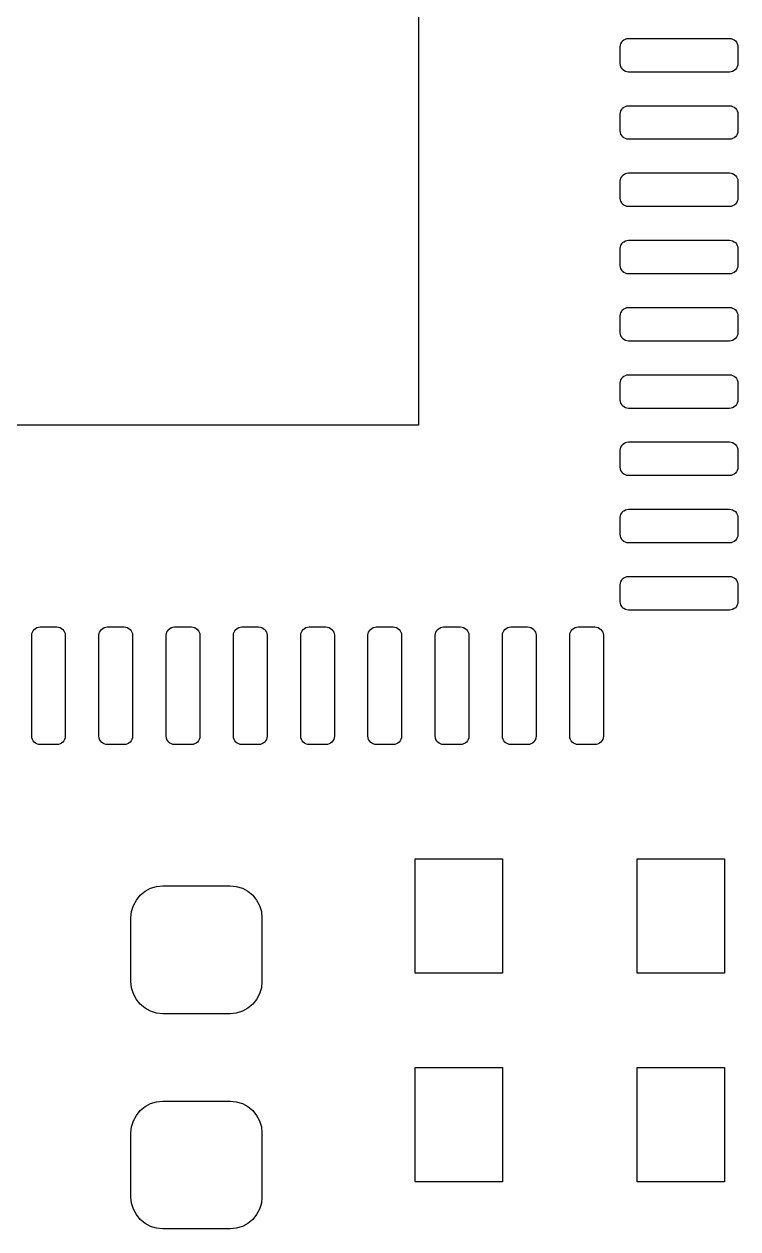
# Model space of a CAD drawing. Extents: x 116.2 to 159.4, y -138 to -93.2.
# Drawn here: x 154.12 to 159.43, y -124.42 to -115.47 of the extents above; entities that cross this region are included whole.
import ezdxf

# ---------------------------------------------------------------- set-up
doc = ezdxf.new("R2010")
doc.units = 0
doc.layers.add('BLACK', color=7, linetype='CONTINUOUS')

msp = doc.modelspace()

# ---------------------------------------------------------------- linework, layer by layer
at = {"layer": 'BLACK', "linetype": 'CONTINUOUS'}
for p, q in [((157.05, -112.45), (157.05, -118.45)), ((158.55, -115.637), (158.551, -115.625)), ((158.551, -115.625), (158.555, -115.614)), ((158.555, -115.614), (158.561, -115.603)), ((158.561, -115.603), (158.568, -115.593)), ((158.568, -115.593), (158.578, -115.586)), ((158.578, -115.586), (158.589, -115.58)), ((158.589, -115.58), (158.6, -115.576)), ((158.6, -115.576), (158.612, -115.575)), ((158.612, -115.575), (159.362, -115.575)), ((159.362, -115.575), (159.375, -115.576)), ((159.375, -115.576), (159.386, -115.58)), ((159.386, -115.58), (159.397, -115.586)), ((159.397, -115.586), (159.407, -115.593)), ((159.407, -115.593), (159.414, -115.603)), ((159.414, -115.603), (159.42, -115.614)), ((159.42, -115.614), (159.424, -115.625)), ((159.424, -115.625), (159.425, -115.637)), ((158.55, -115.762), (158.55, -115.637)), ((159.425, -115.637), (159.425, -115.762)), ((158.551, -115.775), (158.55, -115.762)), ((158.555, -115.786), (158.551, -115.775)), ((158.561, -115.797), (158.555, -115.786)), ((158.568, -115.807), (158.561, -115.797)), ((158.578, -115.814), (158.568, -115.807)), ((159.407, -115.807), (159.397, -115.814)), ((159.414, -115.797), (159.407, -115.807)), ((159.42, -115.786), (159.414, -115.797)), ((159.424, -115.775), (159.42, -115.786)), ((159.425, -115.762), (159.424, -115.775)), ((158.589, -115.82), (158.578, -115.814)), ((158.6, -115.824), (158.589, -115.82)), ((158.612, -115.825), (158.6, -115.824)), ((159.362, -115.825), (158.612, -115.825)), ((159.375, -115.824), (159.362, -115.825)), ((159.386, -115.82), (159.375, -115.824)), ((159.397, -115.814), (159.386, -115.82)), ((158.589, -116.08), (158.6, -116.076)), ((158.6, -116.076), (158.612, -116.075)), ((158.612, -116.075), (159.362, -116.075)), ((159.362, -116.075), (159.375, -116.076)), ((159.375, -116.076), (159.386, -116.08)), ((158.55, -116.137), (158.551, -116.125)), ((158.55, -116.262), (158.55, -116.137)), ((158.551, -116.125), (158.555, -116.114)), ((158.555, -116.114), (158.561, -116.103)), ((158.561, -116.103), (158.568, -116.093)), ((158.568, -116.093), (158.578, -116.086)), ((158.578, -116.086), (158.589, -116.08)), ((159.386, -116.08), (159.397, -116.086)), ((159.397, -116.086), (159.407, -116.093)), ((159.407, -116.093), (159.414, -116.103)), ((159.414, -116.103), (159.42, -116.114)), ((159.42, -116.114), (159.424, -116.125)), ((159.424, -116.125), (159.425, -116.137)), ((159.425, -116.137), (159.425, -116.262)), ((158.551, -116.275), (158.55, -116.262)), ((158.555, -116.286), (158.551, -116.275)), ((158.561, -116.297), (158.555, -116.286)), ((158.568, -116.307), (158.561, -116.297)), ((158.578, -116.314), (158.568, -116.307)), ((158.589, -116.32), (158.578, -116.314)), ((158.6, -116.324), (158.589, -116.32)), ((158.612, -116.325), (158.6, -116.324)), ((159.362, -116.325), (158.612, -116.325)), ((159.375, -116.324), (159.362, -116.325)), ((159.386, -116.32), (159.375, -116.324)), ((159.397, -116.314), (159.386, -116.32)), ((159.407, -116.307), (159.397, -116.314)), ((159.414, -116.297), (159.407, -116.307)), ((159.42, -116.286), (159.414, -116.297)), ((159.424, -116.275), (159.42, -116.286)), ((159.425, -116.262), (159.424, -116.275)), ((158.555, -116.614), (158.561, -116.603)), ((158.561, -116.603), (158.568, -116.593)), ((158.568, -116.593), (158.578, -116.586)), ((158.578, -116.586), (158.589, -116.58)), ((158.589, -116.58), (158.6, -116.576)), ((158.6, -116.576), (158.612, -116.575)), ((158.612, -116.575), (159.362, -116.575)), ((159.362, -116.575), (159.375, -116.576)), ((159.375, -116.576), (159.386, -116.58)), ((159.386, -116.58), (159.397, -116.586)), ((159.397, -116.586), (159.407, -116.593)), ((159.407, -116.593), (159.414, -116.603)), ((159.414, -116.603), (159.42, -116.614)), ((158.55, -116.637), (158.551, -116.625)), ((158.55, -116.762), (158.55, -116.637)), ((158.551, -116.625), (158.555, -116.614)), ((159.42, -116.614), (159.424, -116.625)), ((159.424, -116.625), (159.425, -116.637)), ((159.425, -116.637), (159.425, -116.762)), ((158.551, -116.775), (158.55, -116.762)), ((158.555, -116.786), (158.551, -116.775)), ((158.561, -116.797), (158.555, -116.786)), ((159.42, -116.786), (159.414, -116.797)), ((159.424, -116.775), (159.42, -116.786)), ((159.425, -116.762), (159.424, -116.775)), ((158.568, -116.807), (158.561, -116.797)), ((158.578, -116.814), (158.568, -116.807)), ((158.589, -116.82), (158.578, -116.814)), ((158.6, -116.824), (158.589, -116.82)), ((158.612, -116.825), (158.6, -116.824)), ((159.362, -116.825), (158.612, -116.825)), ((159.375, -116.824), (159.362, -116.825)), ((159.386, -116.82), (159.375, -116.824)), ((159.397, -116.814), (159.386, -116.82)), ((159.407, -116.807), (159.397, -116.814)), ((159.414, -116.797), (159.407, -116.807)), ((158.55, -117.137), (158.551, -117.125)), ((158.55, -117.262), (158.55, -117.137)), ((158.551, -117.125), (158.555, -117.114)), ((158.555, -117.114), (158.561, -117.103)), ((158.561, -117.103), (158.568, -117.093)), ((158.568, -117.093), (158.578, -117.086)), ((158.578, -117.086), (158.589, -117.08)), ((158.589, -117.08), (158.6, -117.076)), ((158.6, -117.076), (158.612, -117.075)), ((158.612, -117.075), (159.362, -117.075)), ((159.362, -117.075), (159.375, -117.076)), ((159.375, -117.076), (159.386, -117.08)), ((159.386, -117.08), (159.397, -117.086)), ((159.397, -117.086), (159.407, -117.093)), ((159.407, -117.093), (159.414, -117.103)), ((159.414, -117.103), (159.42, -117.114)), ((159.42, -117.114), (159.424, -117.125)), ((159.424, -117.125), (159.425, -117.137)), ((159.425, -117.137), (159.425, -117.262)), ((158.551, -117.275), (158.55, -117.262)), ((158.555, -117.286), (158.551, -117.275)), ((158.561, -117.297), (158.555, -117.286)), ((158.568, -117.307), (158.561, -117.297)), ((158.578, -117.314), (158.568, -117.307)), ((158.589, -117.32), (158.578, -117.314)), ((158.6, -117.324), (158.589, -117.32)), ((158.612, -117.325), (158.6, -117.324)), ((159.362, -117.325), (158.612, -117.325)), ((159.375, -117.324), (159.362, -117.325)), ((159.386, -117.32), (159.375, -117.324)), ((159.397, -117.314), (159.386, -117.32)), ((159.407, -117.307), (159.397, -117.314)), ((159.414, -117.297), (159.407, -117.307)), ((159.42, -117.286), (159.414, -117.297)), ((159.424, -117.275), (159.42, -117.286)), ((159.425, -117.262), (159.424, -117.275)), ((158.561, -117.603), (158.568, -117.593)), ((158.568, -117.593), (158.578, -117.586)), ((158.578, -117.586), (158.589, -117.58)), ((158.589, -117.58), (158.6, -117.576)), ((158.6, -117.576), (158.612, -117.575)), ((158.612, -117.575), (159.362, -117.575)), ((159.362, -117.575), (159.375, -117.576)), ((159.375, -117.576), (159.386, -117.58)), ((159.386, -117.58), (159.397, -117.586)), ((159.397, -117.586), (159.407, -117.593)), ((159.407, -117.593), (159.414, -117.603)), ((158.55, -117.637), (158.551, -117.625)), ((158.55, -117.762), (158.55, -117.637)), ((158.551, -117.625), (158.555, -117.614)), ((158.555, -117.614), (158.561, -117.603)), ((159.414, -117.603), (159.42, -117.614)), ((159.42, -117.614), (159.424, -117.625)), ((159.424, -117.625), (159.425, -117.637)), ((159.425, -117.637), (159.425, -117.762)), ((158.551, -117.775), (158.55, -117.762)), ((158.555, -117.786), (158.551, -117.775)), ((159.424, -117.775), (159.42, -117.786)), ((159.425, -117.762), (159.424, -117.775)), ((158.561, -117.797), (158.555, -117.786)), ((158.568, -117.807), (158.561, -117.797)), ((158.578, -117.814), (158.568, -117.807)), ((158.589, -117.82), (158.578, -117.814)), ((158.6, -117.824), (158.589, -117.82)), ((158.612, -117.825), (158.6, -117.824)), ((159.362, -117.825), (158.612, -117.825)), ((159.375, -117.824), (159.362, -117.825)), ((159.386, -117.82), (159.375, -117.824)), ((159.397, -117.814), (159.386, -117.82)), ((159.407, -117.807), (159.397, -117.814)), ((159.414, -117.797), (159.407, -117.807)), ((159.42, -117.786), (159.414, -117.797)), ((158.55, -118.137), (158.551, -118.125)), ((158.551, -118.125), (158.555, -118.114)), ((158.555, -118.114), (158.561, -118.103)), ((158.561, -118.103), (158.568, -118.093)), ((158.568, -118.093), (158.578, -118.086)), ((158.578, -118.086), (158.589, -118.08)), ((158.589, -118.08), (158.6, -118.076)), ((158.6, -118.076), (158.612, -118.075)), ((158.612, -118.075), (159.362, -118.075)), ((159.362, -118.075), (159.375, -118.076)), ((159.375, -118.076), (159.386, -118.08)), ((159.386, -118.08), (159.397, -118.086)), ((159.397, -118.086), (159.407, -118.093)), ((159.407, -118.093), (159.414, -118.103)), ((159.414, -118.103), (159.42, -118.114)), ((159.42, -118.114), (159.424, -118.125)), ((159.424, -118.125), (159.425, -118.137)), ((158.55, -118.262), (158.55, -118.137)), ((159.425, -118.137), (159.425, -118.262)), ((158.551, -118.275), (158.55, -118.262)), ((158.555, -118.286), (158.551, -118.275)), ((158.561, -118.297), (158.555, -118.286)), ((158.568, -118.307), (158.561, -118.297)), ((158.578, -118.314), (158.568, -118.307)), ((158.589, -118.32), (158.578, -118.314)), ((159.397, -118.314), (159.386, -118.32)), ((159.407, -118.307), (159.397, -118.314)), ((159.414, -118.297), (159.407, -118.307)), ((159.42, -118.286), (159.414, -118.297)), ((159.424, -118.275), (159.42, -118.286)), ((159.425, -118.262), (159.424, -118.275)), ((158.6, -118.324), (158.589, -118.32)), ((158.612, -118.325), (158.6, -118.324)), ((159.362, -118.325), (158.612, -118.325)), ((159.375, -118.324), (159.362, -118.325)), ((159.386, -118.32), (159.375, -118.324)), ((157.05, -118.45), (151.05, -118.45)), ((158.578, -118.586), (158.589, -118.58)), ((158.589, -118.58), (158.6, -118.576)), ((158.6, -118.576), (158.612, -118.575)), ((158.612, -118.575), (159.362, -118.575)), ((159.362, -118.575), (159.375, -118.576)), ((159.375, -118.576), (159.386, -118.58)), ((159.386, -118.58), (159.397, -118.586)), ((158.55, -118.637), (158.551, -118.625)), ((158.55, -118.762), (158.55, -118.637)), ((158.551, -118.625), (158.555, -118.614)), ((158.555, -118.614), (158.561, -118.603)), ((158.561, -118.603), (158.568, -118.593)), ((158.568, -118.593), (158.578, -118.586)), ((159.397, -118.586), (159.407, -118.593)), ((159.407, -118.593), (159.414, -118.603)), ((159.414, -118.603), (159.42, -118.614)), ((159.42, -118.614), (159.424, -118.625)), ((159.424, -118.625), (159.425, -118.637)), ((159.425, -118.637), (159.425, -118.762)), ((158.551, -118.775), (158.55, -118.762)), ((159.425, -118.762), (159.424, -118.775)), ((158.555, -118.786), (158.551, -118.775)), ((158.561, -118.797), (158.555, -118.786)), ((158.568, -118.807), (158.561, -118.797)), ((158.578, -118.814), (158.568, -118.807)), ((158.589, -118.82), (158.578, -118.814)), ((158.6, -118.824), (158.589, -118.82)), ((158.612, -118.825), (158.6, -118.824)), ((159.362, -118.825), (158.612, -118.825)), ((159.375, -118.824), (159.362, -118.825)), ((159.386, -118.82), (159.375, -118.824)), ((159.397, -118.814), (159.386, -118.82)), ((159.407, -118.807), (159.397, -118.814)), ((159.414, -118.797), (159.407, -118.807)), ((159.42, -118.786), (159.414, -118.797)), ((159.424, -118.775), (159.42, -118.786)), ((158.551, -119.125), (158.555, -119.114)), ((158.555, -119.114), (158.561, -119.103)), ((158.561, -119.103), (158.568, -119.093)), ((158.568, -119.093), (158.578, -119.086)), ((158.578, -119.086), (158.589, -119.08)), ((158.589, -119.08), (158.6, -119.076)), ((158.6, -119.076), (158.612, -119.075)), ((158.612, -119.075), (159.362, -119.075)), ((159.362, -119.075), (159.375, -119.076)), ((159.375, -119.076), (159.386, -119.08)), ((159.386, -119.08), (159.397, -119.086)), ((159.397, -119.086), (159.407, -119.093)), ((159.407, -119.093), (159.414, -119.103)), ((159.414, -119.103), (159.42, -119.114)), ((159.42, -119.114), (159.424, -119.125)), ((158.55, -119.137), (158.551, -119.125)), ((158.55, -119.262), (158.55, -119.137)), ((159.424, -119.125), (159.425, -119.137)), ((159.425, -119.137), (159.425, -119.262)), ((158.551, -119.275), (158.55, -119.262)), ((158.555, -119.286), (158.551, -119.275)), ((158.561, -119.297), (158.555, -119.286)), ((158.568, -119.307), (158.561, -119.297)), ((159.414, -119.297), (159.407, -119.307)), ((159.42, -119.286), (159.414, -119.297)), ((159.424, -119.275), (159.42, -119.286)), ((159.425, -119.262), (159.424, -119.275)), ((158.578, -119.314), (158.568, -119.307)), ((158.589, -119.32), (158.578, -119.314)), ((158.6, -119.324), (158.589, -119.32)), ((158.612, -119.325), (158.6, -119.324)), ((159.362, -119.325), (158.612, -119.325)), ((159.375, -119.324), (159.362, -119.325)), ((159.386, -119.32), (159.375, -119.324)), ((159.397, -119.314), (159.386, -119.32)), ((159.407, -119.307), (159.397, -119.314)), ((158.55, -119.637), (158.551, -119.625)), ((158.55, -119.762), (158.55, -119.637)), ((158.551, -119.625), (158.555, -119.614)), ((158.555, -119.614), (158.561, -119.603)), ((158.561, -119.603), (158.568, -119.593)), ((158.568, -119.593), (158.578, -119.586)), ((158.578, -119.586), (158.589, -119.58)), ((158.589, -119.58), (158.6, -119.576)), ((158.6, -119.576), (158.612, -119.575)), ((158.612, -119.575), (159.362, -119.575)), ((159.362, -119.575), (159.375, -119.576)), ((159.375, -119.576), (159.386, -119.58)), ((159.386, -119.58), (159.397, -119.586)), ((159.397, -119.586), (159.407, -119.593)), ((159.407, -119.593), (159.414, -119.603)), ((159.414, -119.603), (159.42, -119.614)), ((159.42, -119.614), (159.424, -119.625)), ((159.424, -119.625), (159.425, -119.637)), ((159.425, -119.637), (159.425, -119.762)), ((158.551, -119.775), (158.55, -119.762)), ((158.555, -119.786), (158.551, -119.775)), ((158.561, -119.797), (158.555, -119.786)), ((158.568, -119.807), (158.561, -119.797)), ((158.578, -119.814), (158.568, -119.807)), ((158.589, -119.82), (158.578, -119.814)), ((158.6, -119.824), (158.589, -119.82)), ((158.612, -119.825), (158.6, -119.824)), ((159.362, -119.825), (158.612, -119.825)), ((159.375, -119.824), (159.362, -119.825)), ((159.386, -119.82), (159.375, -119.824)), ((159.397, -119.814), (159.386, -119.82)), ((159.407, -119.807), (159.397, -119.814)), ((159.414, -119.797), (159.407, -119.807)), ((159.42, -119.786), (159.414, -119.797)), ((159.424, -119.775), (159.42, -119.786)), ((159.425, -119.762), (159.424, -119.775)), ((154.175, -120.012), (154.176, -120)), ((154.175, -120.762), (154.175, -120.012)), ((154.176, -120), (154.18, -119.989)), ((154.18, -119.989), (154.186, -119.978)), ((154.186, -119.978), (154.193, -119.968)), ((154.193, -119.968), (154.203, -119.961)), ((154.203, -119.961), (154.214, -119.955)), ((154.214, -119.955), (154.225, -119.951)), ((154.225, -119.951), (154.237, -119.95)), ((154.237, -119.95), (154.362, -119.95)), ((154.362, -119.95), (154.375, -119.951)), ((154.375, -119.951), (154.386, -119.955)), ((154.386, -119.955), (154.397, -119.961)), ((154.397, -119.961), (154.407, -119.968)), ((154.407, -119.968), (154.414, -119.978)), ((154.414, -119.978), (154.42, -119.989)), ((154.42, -119.989), (154.424, -120)), ((154.424, -120), (154.425, -120.012)), ((154.425, -120.012), (154.425, -120.762)), ((154.675, -120.012), (154.676, -120)), ((154.675, -120.762), (154.675, -120.012)), ((154.676, -120), (154.68, -119.989)), ((154.68, -119.989), (154.686, -119.978)), ((154.686, -119.978), (154.693, -119.968)), ((154.693, -119.968), (154.703, -119.961)), ((154.703, -119.961), (154.714, -119.955)), ((154.714, -119.955), (154.725, -119.951)), ((154.725, -119.951), (154.737, -119.95)), ((154.737, -119.95), (154.862, -119.95)), ((154.862, -119.95), (154.875, -119.951)), ((154.875, -119.951), (154.886, -119.955)), ((154.886, -119.955), (154.897, -119.961)), ((154.897, -119.961), (154.907, -119.968)), ((154.907, -119.968), (154.914, -119.978)), ((154.914, -119.978), (154.92, -119.989)), ((154.92, -119.989), (154.924, -120)), ((154.924, -120), (154.925, -120.012)), ((154.925, -120.012), (154.925, -120.762)), ((155.175, -120.012), (155.176, -120)), ((155.175, -120.762), (155.175, -120.012)), ((155.176, -120), (155.18, -119.989)), ((155.18, -119.989), (155.186, -119.978)), ((155.186, -119.978), (155.193, -119.968)), ((155.193, -119.968), (155.203, -119.961)), ((155.203, -119.961), (155.214, -119.955)), ((155.214, -119.955), (155.225, -119.951)), ((155.225, -119.951), (155.237, -119.95)), ((155.237, -119.95), (155.362, -119.95)), ((155.362, -119.95), (155.375, -119.951)), ((155.375, -119.951), (155.386, -119.955)), ((155.386, -119.955), (155.397, -119.961)), ((155.397, -119.961), (155.407, -119.968)), ((155.407, -119.968), (155.414, -119.978)), ((155.414, -119.978), (155.42, -119.989)), ((155.42, -119.989), (155.424, -120)), ((155.424, -120), (155.425, -120.012)), ((155.425, -120.012), (155.425, -120.762)), ((155.675, -120.012), (155.676, -120)), ((155.675, -120.762), (155.675, -120.012)), ((155.676, -120), (155.68, -119.989)), ((155.68, -119.989), (155.686, -119.978)), ((155.686, -119.978), (155.693, -119.968)), ((155.693, -119.968), (155.703, -119.961)), ((155.703, -119.961), (155.714, -119.955)), ((155.714, -119.955), (155.725, -119.951)), ((155.725, -119.951), (155.737, -119.95)), ((155.737, -119.95), (155.862, -119.95)), ((155.862, -119.95), (155.875, -119.951)), ((155.875, -119.951), (155.886, -119.955)), ((155.886, -119.955), (155.897, -119.961)), ((155.897, -119.961), (155.907, -119.968)), ((155.907, -119.968), (155.914, -119.978)), ((155.914, -119.978), (155.92, -119.989)), ((155.92, -119.989), (155.924, -120)), ((155.924, -120), (155.925, -120.012)), ((155.925, -120.012), (155.925, -120.762)), ((156.175, -120.012), (156.176, -120)), ((156.175, -120.762), (156.175, -120.012)), ((156.176, -120), (156.18, -119.989)), ((156.18, -119.989), (156.186, -119.978)), ((156.186, -119.978), (156.193, -119.968)), ((156.193, -119.968), (156.203, -119.961)), ((156.203, -119.961), (156.214, -119.955)), ((156.214, -119.955), (156.225, -119.951)), ((156.225, -119.951), (156.237, -119.95)), ((156.237, -119.95), (156.362, -119.95)), ((156.362, -119.95), (156.375, -119.951)), ((156.375, -119.951), (156.386, -119.955)), ((156.386, -119.955), (156.397, -119.961)), ((156.397, -119.961), (156.407, -119.968)), ((156.407, -119.968), (156.414, -119.978)), ((156.414, -119.978), (156.42, -119.989)), ((156.42, -119.989), (156.424, -120)), ((156.424, -120), (156.425, -120.012)), ((156.425, -120.012), (156.425, -120.762)), ((156.675, -120.012), (156.676, -120)), ((156.675, -120.762), (156.675, -120.012)), ((156.676, -120), (156.68, -119.989)), ((156.68, -119.989), (156.686, -119.978)), ((156.686, -119.978), (156.693, -119.968)), ((156.693, -119.968), (156.703, -119.961)), ((156.703, -119.961), (156.714, -119.955)), ((156.714, -119.955), (156.725, -119.951)), ((156.725, -119.951), (156.737, -119.95)), ((156.737, -119.95), (156.862, -119.95)), ((156.862, -119.95), (156.875, -119.951)), ((156.875, -119.951), (156.886, -119.955)), ((156.886, -119.955), (156.897, -119.961)), ((156.897, -119.961), (156.907, -119.968)), ((156.907, -119.968), (156.914, -119.978)), ((156.914, -119.978), (156.92, -119.989)), ((156.92, -119.989), (156.924, -120)), ((156.924, -120), (156.925, -120.012)), ((156.925, -120.012), (156.925, -120.762)), ((157.175, -120.012), (157.176, -120)), ((157.175, -120.762), (157.175, -120.012)), ((157.176, -120), (157.18, -119.989)), ((157.18, -119.989), (157.186, -119.978)), ((157.186, -119.978), (157.193, -119.968)), ((157.193, -119.968), (157.203, -119.961)), ((157.203, -119.961), (157.214, -119.955)), ((157.214, -119.955), (157.225, -119.951)), ((157.225, -119.951), (157.237, -119.95)), ((157.237, -119.95), (157.362, -119.95)), ((157.362, -119.95), (157.375, -119.951)), ((157.375, -119.951), (157.386, -119.955)), ((157.386, -119.955), (157.397, -119.961)), ((157.397, -119.961), (157.407, -119.968)), ((157.407, -119.968), (157.414, -119.978)), ((157.414, -119.978), (157.42, -119.989)), ((157.42, -119.989), (157.424, -120)), ((157.424, -120), (157.425, -120.012)), ((157.425, -120.012), (157.425, -120.762)), ((157.675, -120.012), (157.676, -120)), ((157.675, -120.762), (157.675, -120.012)), ((157.676, -120), (157.68, -119.989)), ((157.68, -119.989), (157.686, -119.978)), ((157.686, -119.978), (157.693, -119.968)), ((157.693, -119.968), (157.703, -119.961)), ((157.703, -119.961), (157.714, -119.955)), ((157.714, -119.955), (157.725, -119.951)), ((157.725, -119.951), (157.737, -119.95)), ((157.737, -119.95), (157.862, -119.95)), ((157.862, -119.95), (157.875, -119.951)), ((157.875, -119.951), (157.886, -119.955)), ((157.886, -119.955), (157.897, -119.961)), ((157.897, -119.961), (157.907, -119.968)), ((157.907, -119.968), (157.914, -119.978)), ((157.914, -119.978), (157.92, -119.989)), ((157.92, -119.989), (157.924, -120)), ((157.924, -120), (157.925, -120.012)), ((157.925, -120.012), (157.925, -120.762)), ((158.175, -120.012), (158.176, -120)), ((158.175, -120.762), (158.175, -120.012)), ((158.176, -120), (158.18, -119.989)), ((158.18, -119.989), (158.186, -119.978)), ((158.186, -119.978), (158.193, -119.968)), ((158.193, -119.968), (158.203, -119.961)), ((158.203, -119.961), (158.214, -119.955)), ((158.214, -119.955), (158.225, -119.951)), ((158.225, -119.951), (158.237, -119.95)), ((158.237, -119.95), (158.362, -119.95)), ((158.362, -119.95), (158.375, -119.951)), ((158.375, -119.951), (158.386, -119.955)), ((158.386, -119.955), (158.397, -119.961)), ((158.397, -119.961), (158.407, -119.968)), ((158.407, -119.968), (158.414, -119.978)), ((158.414, -119.978), (158.42, -119.989)), ((158.42, -119.989), (158.424, -120)), ((158.424, -120), (158.425, -120.012)), ((158.425, -120.012), (158.425, -120.762)), ((154.176, -120.775), (154.175, -120.762)), ((154.18, -120.786), (154.176, -120.775)), ((154.186, -120.797), (154.18, -120.786)), ((154.193, -120.807), (154.186, -120.797)), ((154.203, -120.814), (154.193, -120.807)), ((154.214, -120.82), (154.203, -120.814)), ((154.225, -120.824), (154.214, -120.82)), ((154.386, -120.82), (154.375, -120.824)), ((154.397, -120.814), (154.386, -120.82)), ((154.407, -120.807), (154.397, -120.814)), ((154.414, -120.797), (154.407, -120.807)), ((154.42, -120.786), (154.414, -120.797)), ((154.424, -120.775), (154.42, -120.786)), ((154.425, -120.762), (154.424, -120.775)), ((154.676, -120.775), (154.675, -120.762)), ((154.68, -120.786), (154.676, -120.775)), ((154.686, -120.797), (154.68, -120.786)), ((154.693, -120.807), (154.686, -120.797)), ((154.703, -120.814), (154.693, -120.807)), ((154.714, -120.82), (154.703, -120.814)), ((154.725, -120.824), (154.714, -120.82)), ((154.886, -120.82), (154.875, -120.824)), ((154.897, -120.814), (154.886, -120.82)), ((154.907, -120.807), (154.897, -120.814)), ((154.914, -120.797), (154.907, -120.807)), ((154.92, -120.786), (154.914, -120.797)), ((154.924, -120.775), (154.92, -120.786)), ((154.925, -120.762), (154.924, -120.775)), ((155.176, -120.775), (155.175, -120.762)), ((155.18, -120.786), (155.176, -120.775)), ((155.186, -120.797), (155.18, -120.786)), ((155.193, -120.807), (155.186, -120.797)), ((155.203, -120.814), (155.193, -120.807)), ((155.214, -120.82), (155.203, -120.814)), ((155.225, -120.824), (155.214, -120.82)), ((155.386, -120.82), (155.375, -120.824)), ((155.397, -120.814), (155.386, -120.82)), ((155.407, -120.807), (155.397, -120.814)), ((155.414, -120.797), (155.407, -120.807)), ((155.42, -120.786), (155.414, -120.797)), ((155.424, -120.775), (155.42, -120.786)), ((155.425, -120.762), (155.424, -120.775)), ((155.676, -120.775), (155.675, -120.762)), ((155.68, -120.786), (155.676, -120.775)), ((155.686, -120.797), (155.68, -120.786)), ((155.693, -120.807), (155.686, -120.797)), ((155.703, -120.814), (155.693, -120.807)), ((155.714, -120.82), (155.703, -120.814)), ((155.725, -120.824), (155.714, -120.82)), ((155.886, -120.82), (155.875, -120.824)), ((155.897, -120.814), (155.886, -120.82)), ((155.907, -120.807), (155.897, -120.814)), ((155.914, -120.797), (155.907, -120.807)), ((155.92, -120.786), (155.914, -120.797)), ((155.924, -120.775), (155.92, -120.786)), ((155.925, -120.762), (155.924, -120.775)), ((156.176, -120.775), (156.175, -120.762)), ((156.18, -120.786), (156.176, -120.775)), ((156.186, -120.797), (156.18, -120.786)), ((156.193, -120.807), (156.186, -120.797)), ((156.203, -120.814), (156.193, -120.807)), ((156.214, -120.82), (156.203, -120.814)), ((156.225, -120.824), (156.214, -120.82)), ((156.386, -120.82), (156.375, -120.824)), ((156.397, -120.814), (156.386, -120.82)), ((156.407, -120.807), (156.397, -120.814)), ((156.414, -120.797), (156.407, -120.807)), ((156.42, -120.786), (156.414, -120.797)), ((156.424, -120.775), (156.42, -120.786)), ((156.425, -120.762), (156.424, -120.775)), ((156.676, -120.775), (156.675, -120.762)), ((156.68, -120.786), (156.676, -120.775)), ((156.686, -120.797), (156.68, -120.786)), ((156.693, -120.807), (156.686, -120.797)), ((156.703, -120.814), (156.693, -120.807)), ((156.714, -120.82), (156.703, -120.814)), ((156.725, -120.824), (156.714, -120.82)), ((156.886, -120.82), (156.875, -120.824)), ((156.897, -120.814), (156.886, -120.82)), ((156.907, -120.807), (156.897, -120.814)), ((156.914, -120.797), (156.907, -120.807)), ((156.92, -120.786), (156.914, -120.797)), ((156.924, -120.775), (156.92, -120.786)), ((156.925, -120.762), (156.924, -120.775)), ((157.176, -120.775), (157.175, -120.762)), ((157.18, -120.786), (157.176, -120.775)), ((157.186, -120.797), (157.18, -120.786)), ((157.193, -120.807), (157.186, -120.797)), ((157.203, -120.814), (157.193, -120.807)), ((157.214, -120.82), (157.203, -120.814)), ((157.225, -120.824), (157.214, -120.82)), ((157.386, -120.82), (157.375, -120.824)), ((157.397, -120.814), (157.386, -120.82)), ((157.407, -120.807), (157.397, -120.814)), ((157.414, -120.797), (157.407, -120.807)), ((157.42, -120.786), (157.414, -120.797)), ((157.424, -120.775), (157.42, -120.786)), ((157.425, -120.762), (157.424, -120.775)), ((157.676, -120.775), (157.675, -120.762)), ((157.68, -120.786), (157.676, -120.775)), ((157.686, -120.797), (157.68, -120.786)), ((157.693, -120.807), (157.686, -120.797)), ((157.703, -120.814), (157.693, -120.807)), ((157.714, -120.82), (157.703, -120.814)), ((157.725, -120.824), (157.714, -120.82)), ((157.886, -120.82), (157.875, -120.824)), ((157.897, -120.814), (157.886, -120.82)), ((157.907, -120.807), (157.897, -120.814)), ((157.914, -120.797), (157.907, -120.807)), ((157.92, -120.786), (157.914, -120.797)), ((157.924, -120.775), (157.92, -120.786)), ((157.925, -120.762), (157.924, -120.775)), ((158.176, -120.775), (158.175, -120.762)), ((158.18, -120.786), (158.176, -120.775)), ((158.186, -120.797), (158.18, -120.786)), ((158.193, -120.807), (158.186, -120.797)), ((158.203, -120.814), (158.193, -120.807)), ((158.214, -120.82), (158.203, -120.814)), ((158.225, -120.824), (158.214, -120.82)), ((158.386, -120.82), (158.375, -120.824)), ((158.397, -120.814), (158.386, -120.82)), ((158.407, -120.807), (158.397, -120.814)), ((158.414, -120.797), (158.407, -120.807)), ((158.42, -120.786), (158.414, -120.797)), ((158.424, -120.775), (158.42, -120.786)), ((158.425, -120.762), (158.424, -120.775)), ((154.237, -120.825), (154.225, -120.824)), ((154.362, -120.825), (154.237, -120.825)), ((154.375, -120.824), (154.362, -120.825)), ((154.737, -120.825), (154.725, -120.824)), ((154.862, -120.825), (154.737, -120.825)), ((154.875, -120.824), (154.862, -120.825)), ((155.237, -120.825), (155.225, -120.824)), ((155.362, -120.825), (155.237, -120.825)), ((155.375, -120.824), (155.362, -120.825)), ((155.737, -120.825), (155.725, -120.824)), ((155.862, -120.825), (155.737, -120.825)), ((155.875, -120.824), (155.862, -120.825)), ((156.237, -120.825), (156.225, -120.824)), ((156.362, -120.825), (156.237, -120.825)), ((156.375, -120.824), (156.362, -120.825)), ((156.737, -120.825), (156.725, -120.824)), ((156.862, -120.825), (156.737, -120.825)), ((156.875, -120.824), (156.862, -120.825)), ((157.237, -120.825), (157.225, -120.824)), ((157.362, -120.825), (157.237, -120.825)), ((157.375, -120.824), (157.362, -120.825)), ((157.737, -120.825), (157.725, -120.824)), ((157.862, -120.825), (157.737, -120.825)), ((157.875, -120.824), (157.862, -120.825)), ((158.237, -120.825), (158.225, -120.824)), ((158.362, -120.825), (158.237, -120.825)), ((158.375, -120.824), (158.362, -120.825)), ((157.025, -122.525), (157.025, -121.675)), ((157.025, -121.675), (157.675, -121.675)), ((157.675, -121.675), (157.675, -122.525)), ((158.675, -122.525), (158.675, -121.675)), ((158.675, -121.675), (159.325, -121.675)), ((159.325, -121.675), (159.325, -122.525)), ((155.018, -121.915), (155.059, -121.893)), ((155.059, -121.893), (155.104, -121.88)), ((155.104, -121.88), (155.15, -121.875)), ((155.15, -121.875), (155.65, -121.875)), ((155.65, -121.875), (155.696, -121.88)), ((155.696, -121.88), (155.741, -121.893)), ((155.741, -121.893), (155.782, -121.915)), ((154.931, -122.022), (154.953, -121.981)), ((154.953, -121.981), (154.982, -121.945)), ((154.982, -121.945), (155.018, -121.915)), ((155.782, -121.915), (155.818, -121.945)), ((155.818, -121.945), (155.847, -121.981)), ((155.847, -121.981), (155.869, -122.022)), ((154.912, -122.112), (154.917, -122.066)), ((154.917, -122.066), (154.931, -122.022)), ((155.869, -122.022), (155.883, -122.066)), ((155.883, -122.066), (155.887, -122.112)), ((154.912, -122.587), (154.912, -122.112)), ((155.887, -122.112), (155.887, -122.587)), ((154.917, -122.634), (154.912, -122.587)), ((155.887, -122.587), (155.883, -122.634)), ((157.675, -122.525), (157.025, -122.525)), ((159.325, -122.525), (158.675, -122.525)), ((154.931, -122.678), (154.917, -122.634)), ((154.953, -122.719), (154.931, -122.678)), ((155.869, -122.678), (155.847, -122.719)), ((155.883, -122.634), (155.869, -122.678)), ((154.982, -122.755), (154.953, -122.719)), ((155.018, -122.785), (154.982, -122.755)), ((155.059, -122.807), (155.018, -122.785)), ((155.782, -122.785), (155.741, -122.807)), ((155.818, -122.755), (155.782, -122.785)), ((155.847, -122.719), (155.818, -122.755)), ((155.104, -122.82), (155.059, -122.807)), ((155.15, -122.825), (155.104, -122.82)), ((155.65, -122.825), (155.15, -122.825)), ((155.696, -122.82), (155.65, -122.825)), ((155.741, -122.807), (155.696, -122.82)), ((157.025, -124.075), (157.025, -123.225)), ((157.025, -123.225), (157.675, -123.225)), ((157.675, -123.225), (157.675, -124.075)), ((158.675, -124.075), (158.675, -123.225)), ((158.675, -123.225), (159.325, -123.225)), ((159.325, -123.225), (159.325, -124.075)), ((155.018, -123.515), (155.059, -123.493)), ((155.059, -123.493), (155.104, -123.48)), ((155.104, -123.48), (155.15, -123.475)), ((155.15, -123.475), (155.65, -123.475)), ((155.65, -123.475), (155.696, -123.48)), ((155.696, -123.48), (155.741, -123.493)), ((155.741, -123.493), (155.782, -123.515)), ((154.931, -123.622), (154.953, -123.581)), ((154.953, -123.581), (154.982, -123.545)), ((154.982, -123.545), (155.018, -123.515)), ((155.782, -123.515), (155.818, -123.545)), ((155.818, -123.545), (155.847, -123.581)), ((155.847, -123.581), (155.869, -123.622)), ((154.912, -123.712), (154.917, -123.666)), ((154.917, -123.666), (154.931, -123.622)), ((155.869, -123.622), (155.883, -123.666)), ((155.883, -123.666), (155.887, -123.712)), ((154.912, -124.188), (154.912, -123.712)), ((155.887, -123.712), (155.887, -124.188)), ((157.675, -124.075), (157.025, -124.075)), ((159.325, -124.075), (158.675, -124.075)), ((154.917, -124.234), (154.912, -124.188)), ((155.887, -124.188), (155.883, -124.234)), ((154.931, -124.278), (154.917, -124.234)), ((154.953, -124.319), (154.931, -124.278)), ((155.869, -124.278), (155.847, -124.319)), ((155.883, -124.234), (155.869, -124.278)), ((154.982, -124.355), (154.953, -124.319)), ((155.018, -124.385), (154.982, -124.355)), ((155.059, -124.407), (155.018, -124.385)), ((155.782, -124.385), (155.741, -124.407)), ((155.818, -124.355), (155.782, -124.385)), ((155.847, -124.319), (155.818, -124.355)), ((155.104, -124.42), (155.059, -124.407)), ((155.15, -124.425), (155.104, -124.42)), ((155.65, -124.425), (155.15, -124.425)), ((155.696, -124.42), (155.65, -124.425)), ((155.741, -124.407), (155.696, -124.42))]:
    msp.add_line(p, q, dxfattribs=at)

doc.saveas('drawing.dxf')
